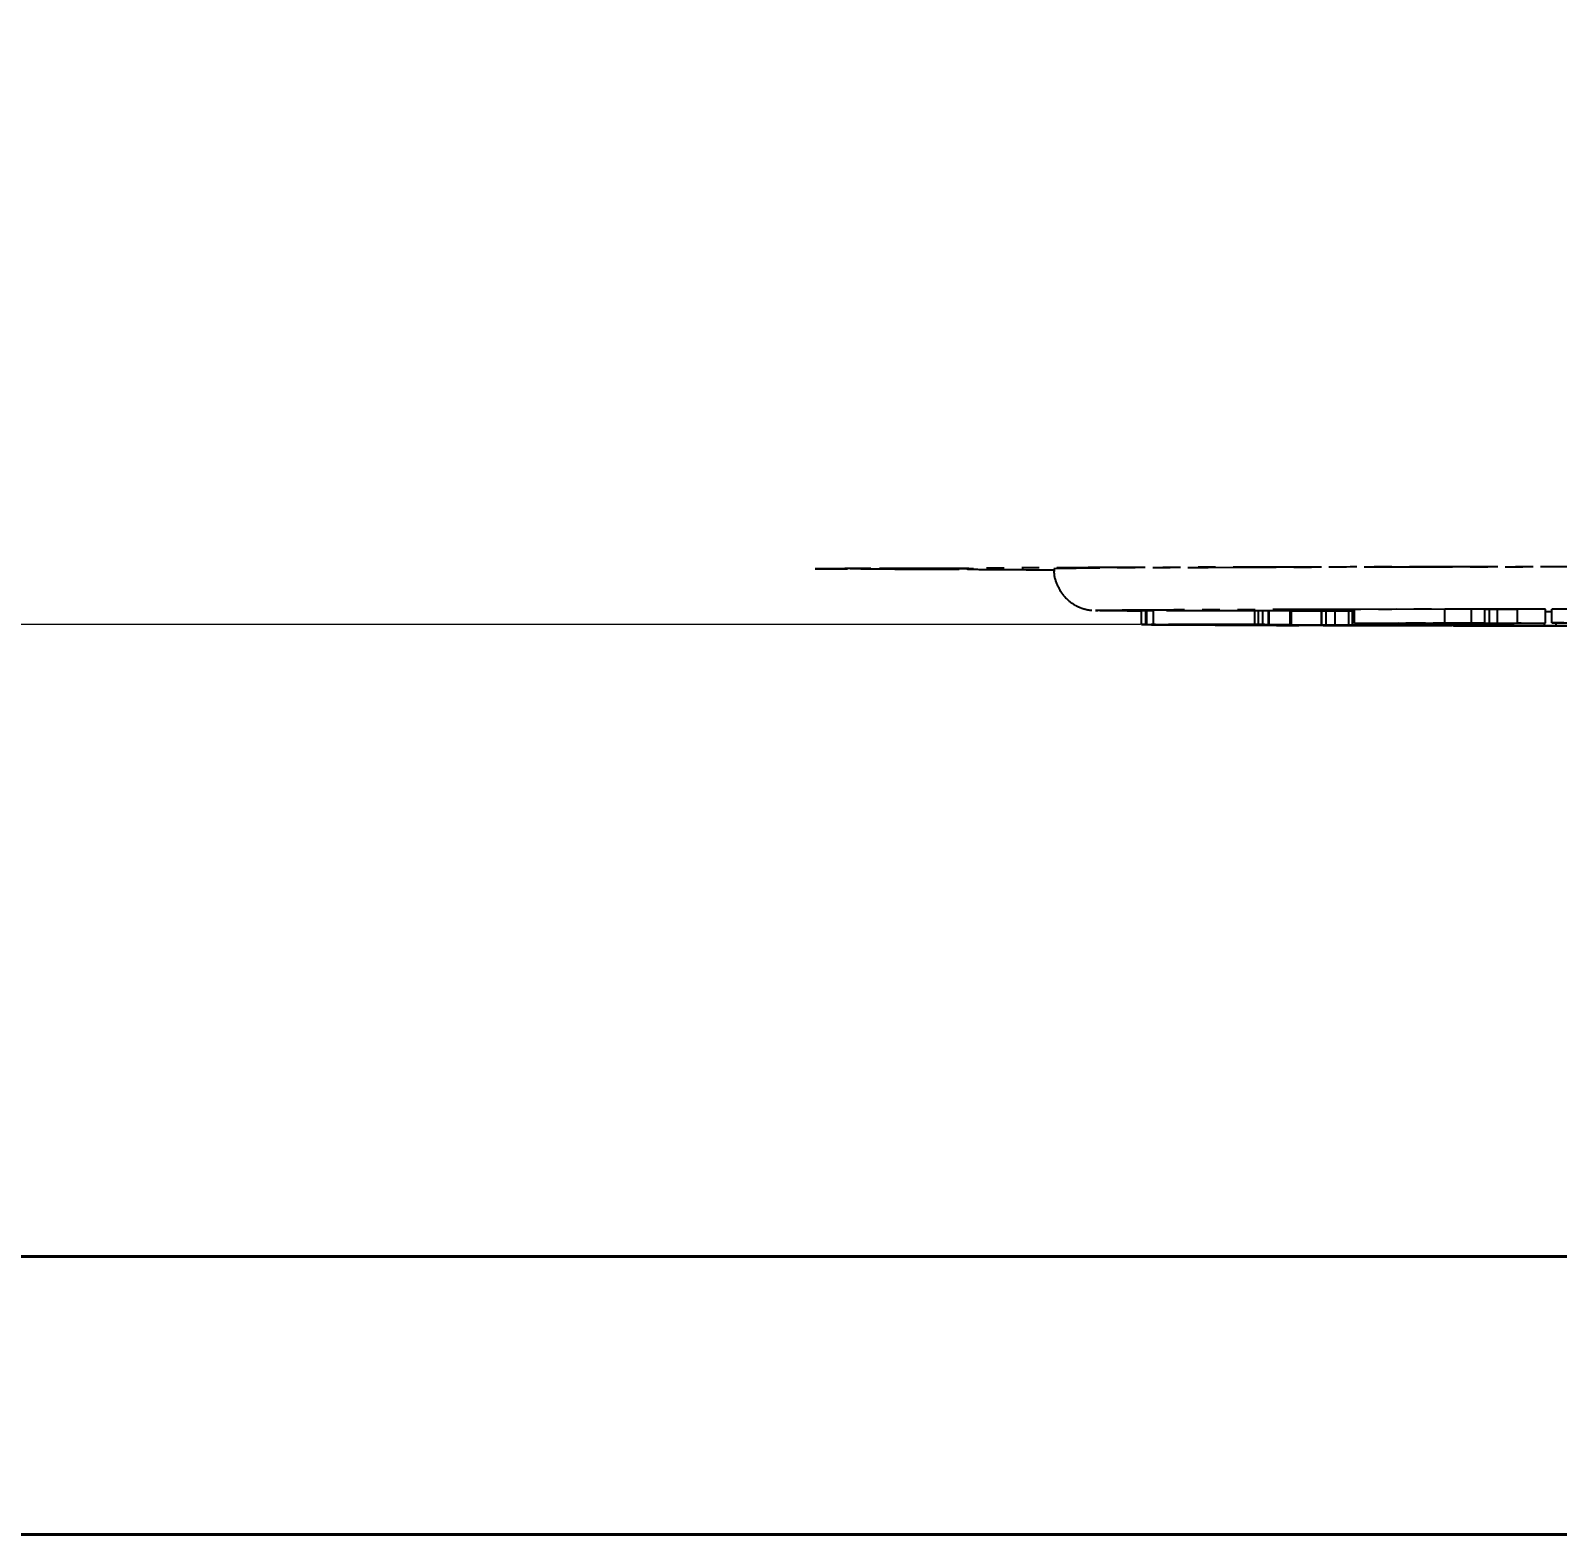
# Model space of a CAD drawing. Header units: millimetres. Extents: x 2379 to 4059, y 879 to 2067.
# Drawn here: x 2943.2 to 3053.2, y 879.1 to 987.4 of the extents above; entities that cross this region are included whole.
import ezdxf

# ---------------------------------------------------------------- set-up
doc = ezdxf.new("R2010")
doc.units = ezdxf.units.MM
doc.linetypes.add('PHANTOM', pattern=[12.7, 6.35, -1.27, 1.27, -1.27, 1.27, -1.27])
doc.layers.add('AM_5', color=3, linetype='Continuous', lineweight=25)
doc.layers.add('粗实线', color=7, linetype='Continuous', lineweight=40)
doc.styles.add('SLDTEXTSTYLE1', font='txt.shx', dxfattribs={"width": 0.7, "bigfont": 'gbcbig.shx'})
doc.dimstyles.new('SLDDIMSTYLE12$0', dxfattribs={"dimtxt": 12, "dimasz": 10, "dimexe": 0, "dimexo": 0.0625, "dimgap": 0.875, "dimtad": 1, "dimdec": 1, "dimlfac": 1.8, "dimrnd": 1e-09, "dimzin": 12, "dimdsep": 46, "dimtxsty": 'SLDTEXTSTYLE1', "dimcen": 0.09, "dimdle": 8.16, "dimclrd": 3, "dimclre": 3, "dimadec": 0, "dimazin": 3, "dimtfac": 1, "dimtdec": 1, "dimtofl": 0, "dimtmove": 0, "dimatfit": 3, "dimfxl": 0, "dimfrac": 2, "dimtolj": 1, "dimlwd": 5, "dimlwe": 5, "dimarcsym": 0})

# ---------------------------------------------------------------- blocks, each defined once
blk = doc.blocks.new('*D42')
at = {"layer": 'AM_5', "color": 3, "lineweight": 5, "transparency": 16777216}
blk.add_line((3024.05, 989.72), (2894.6, 989.72), dxfattribs=at)
at = {"layer": 'AM_5', "color": 3, "linetype": 'Continuous', "lineweight": 5, "transparency": 16777216}
for p, q in [((2894.6, 979.72), (2894.6, 954.64)), ((3023.16, 944.64), (2894.6, 944.64))]:
    blk.add_line(p, q, dxfattribs=at)
at = {"layer": 'AM_5', "color": 3, "transparency": 16777216}
for points in [[(2892.93, 979.72), (2896.27, 979.72), (2894.6, 989.72)], [(2892.93, 954.64), (2896.27, 954.64), (2894.6, 944.64)]]:
    blk.add_solid(points, dxfattribs=at)
at = {"layer": 'Defpoints', "color": 0, "transparency": 16777216}
for p in [(3024.12, 989.72), (2894.6, 944.64), (3023.22, 944.64)]:
    blk.add_point(p, dxfattribs=at)
at = {"layer": 'AM_5', "color": 0, "transparency": 16777216, "insert": (2887.73, 967.18), "char_height": 12, "attachment_point": 5, "rotation": 90, "style": 'SLDTEXTSTYLE1'}
blk.add_mtext('\\A1;45', dxfattribs=at)

msp = doc.modelspace()

# ---------------------------------------------------------------- linework, layer by layer
at = {"color": 7, "linetype": 'PHANTOM', "lineweight": 25}
for p, q in [((3019.916, 945.662), (3019.971, 945.664)), ((3023.527, 945.644), (3023.221, 945.644)), ((3023.221, 944.644), (3023.221, 945.644)), ((3023.591, 945.644), (3023.527, 945.644)), ((3023.527, 944.644), (3023.527, 945.644)), ((3023.591, 945.644), (3023.591, 944.644)), ((3031.381, 945.646), (3024.08, 945.643)), ((3024.08, 944.643), (3024.08, 945.643)), ((3031.381, 944.646), (3031.381, 945.646)), ((3031.959, 945.647), (3031.653, 945.647)), ((3031.653, 944.647), (3031.653, 945.647)), ((3032.369, 945.643), (3031.959, 945.647)), ((3031.959, 944.647), (3031.959, 945.647)), ((3032.425, 945.64), (3032.369, 945.643)), ((3032.369, 944.643), (3032.369, 945.643)), ((3032.428, 944.64), (3032.428, 945.64)), ((3033.93, 944.629), (3033.93, 945.629)), ((3034.032, 944.628), (3034.032, 945.628)), ((3036.197, 945.61), (3034.032, 945.608)), ((3036.197, 944.61), (3036.197, 945.61)), ((3036.49, 945.612), (3036.212, 945.612)), ((3036.212, 944.612), (3036.212, 945.612)), ((3037.175, 945.609), (3036.49, 945.612)), ((3036.49, 945.612), (3036.49, 944.612)), ((3037.175, 944.609), (3037.175, 945.609)), ((3038.152, 945.602), (3037.175, 945.601)), ((3038.429, 945.604), (3038.152, 945.604)), ((3038.152, 944.604), (3038.152, 945.604)), ((3038.574, 945.603), (3038.429, 945.604)), ((3038.429, 944.604), (3038.429, 945.604)), ((3045.065, 945.748), (3038.574, 945.728)), ((3038.574, 944.728), (3038.574, 945.728)), ((3038.574, 944.728), (3045.316, 944.749)), ((3046.996, 944.753), (3044.238, 944.744)), ((3046.996, 945.753), (3045.065, 945.752)), ((3045.065, 944.752), (3045.065, 945.752)), ((3045.065, 944.752), (3046.996, 944.753)), ((3045.316, 944.749), (3045.065, 944.752)), ((3046.264, 944.747), (3046.264, 944.75)), ((3046.264, 944.747), (3047.949, 944.748)), ((3046.996, 944.753), (3046.996, 945.753)), ((3047.949, 945.748), (3046.996, 945.747)), ((3047.949, 944.748), (3047.949, 945.748)), ((3048.869, 945.737), (3048.296, 945.738)), ((3048.296, 944.738), (3048.296, 945.738)), ((3050.297, 945.742), (3048.869, 945.737)), ((3048.869, 944.737), (3048.869, 945.737)), ((3052.323, 945.746), (3050.297, 945.746)), ((3050.297, 944.746), (3050.297, 945.746)), ((3052.323, 944.746), (3052.323, 945.746)), ((3054.358, 945.764), (3052.778, 945.762)), ((3052.778, 944.762), (3052.778, 945.762)), ((3052.778, 944.762), (3055.873, 944.766)), ((3053.638, 944.762), (3052.778, 944.762)), ((3053.086, 944.564), (3053.086, 944.762)), ((3023.612, 944.64), (3023.221, 944.644)), ((3023.221, 944.644), (3023.527, 944.644)), ((3023.527, 944.644), (3023.591, 944.644)), ((3023.902, 944.64), (3023.918, 944.64)), ((3024.08, 944.643), (3031.381, 944.646)), ((3031.528, 944.644), (3024.227, 944.641)), ((3025.074, 944.641), (3025.074, 944.625)), ((3028.526, 944.636), (3028.526, 944.643)), ((3029.483, 944.6), (3028.538, 944.604)), ((3028.538, 944.604), (3028.815, 944.604)), ((3028.815, 944.604), (3029.004, 944.603)), ((3029.761, 944.6), (3029.483, 944.6)), ((3029.572, 944.601), (3029.761, 944.6)), ((3029.585, 944.603), (3036.197, 944.61)), ((3035.969, 944.609), (3029.728, 944.602)), ((3029.761, 944.6), (3029.761, 944.602)), ((3030.926, 944.594), (3036.018, 944.609)), ((3030.926, 944.594), (3030.926, 944.603)), ((3031.069, 944.593), (3030.926, 944.594)), ((3038.327, 944.601), (3031.069, 944.593)), ((3031.709, 944.647), (3031.653, 944.647)), ((3031.653, 944.647), (3031.959, 944.647)), ((3031.959, 944.647), (3032.369, 944.643)), ((3032.369, 944.643), (3032.351, 944.64)), ((3037.175, 944.609), (3032.727, 944.596)), ((3032.727, 944.596), (3032.776, 944.596)), ((3032.776, 944.596), (3038.185, 944.602)), ((3032.776, 944.596), (3032.776, 944.596)), ((3032.927, 944.595), (3032.927, 944.588)), ((3033.271, 944.585), (3032.964, 944.587)), ((3035.54, 944.598), (3035.54, 944.596)), ((3036.018, 944.609), (3035.969, 944.609)), ((3036.355, 944.611), (3036.212, 944.612)), ((3036.212, 944.612), (3036.49, 944.612)), ((3036.315, 944.576), (3036.557, 944.577)), ((3038, 944.572), (3036.315, 944.576)), ((3036.49, 944.612), (3037.175, 944.609)), ((3036.557, 944.577), (3036.85, 944.576)), ((3037.465, 944.576), (3043.128, 944.585)), ((3037.952, 944.573), (3038.243, 944.572)), ((3043.608, 944.584), (3037.985, 944.574)), ((3038.243, 944.572), (3038, 944.572)), ((3038.341, 944.603), (3038.152, 944.604)), ((3038.152, 944.604), (3038.429, 944.604)), ((3038.177, 944.587), (3038.177, 944.601)), ((3038.185, 944.602), (3038.185, 944.604)), ((3038.243, 944.572), (3038.243, 944.575)), ((3038.429, 944.604), (3039.375, 944.6)), ((3039.442, 944.728), (3038.574, 944.728)), ((3039.098, 944.6), (3038.909, 944.601)), ((3039.375, 944.6), (3039.098, 944.6)), ((3039.375, 944.6), (3039.375, 944.728)), ((3041.715, 944.736), (3040.215, 944.732)), ((3040.38, 944.727), (3040.38, 944.732)), ((3040.38, 944.727), (3040.382, 944.728)), ((3040.382, 944.728), (3040.382, 944.732)), ((3040.724, 944.588), (3042.552, 944.59)), ((3040.878, 944.587), (3040.724, 944.588)), ((3040.94, 944.596), (3040.94, 944.727)), ((3041.32, 944.593), (3041.32, 944.727)), ((3046.346, 944.729), (3041.715, 944.736)), ((3043.685, 944.742), (3042.268, 944.738)), ((3042.268, 944.738), (3046.899, 944.731)), ((3042.552, 944.59), (3042.552, 944.727)), ((3042.552, 944.59), (3045.631, 944.582)), ((3043.267, 944.722), (3044.412, 944.723)), ((3048.316, 944.735), (3043.685, 944.742)), ((3043.801, 944.729), (3043.801, 944.733)), ((3044.353, 944.578), (3044.151, 944.579)), ((3044.238, 944.744), (3047.895, 944.739)), ((3045.631, 944.582), (3044.353, 944.578)), ((3044.362, 944.728), (3044.362, 944.732)), ((3044.412, 944.723), (3044.412, 944.732)), ((3044.412, 944.723), (3046.346, 944.729)), ((3052.323, 944.746), (3044.754, 944.723)), ((3045.631, 944.582), (3045.631, 944.726)), ((3045.645, 944.726), (3045.645, 944.558)), ((3046.899, 944.738), (3046.899, 944.731)), ((3046.899, 944.731), (3048.316, 944.735)), ((3047.126, 944.73), (3047.126, 944.565)), ((3048.296, 944.738), (3048.869, 944.737)), ((3048.869, 944.737), (3050.564, 944.742)), ((3051.33, 944.546), (3049.273, 944.549)), ((3049.273, 944.549), (3049.454, 944.549)), ((3049.454, 944.549), (3049.752, 944.549)), ((3050.076, 944.708), (3049.845, 944.708)), ((3050.076, 944.708), (3050.076, 944.739)), ((3050.564, 944.742), (3050.297, 944.746)), ((3050.297, 944.746), (3052.323, 944.746)), ((3050.378, 944.549), (3054.653, 944.562)), ((3053.037, 944.554), (3051.064, 944.548)), ((3051.211, 944.547), (3051.211, 944.548)), ((3051.211, 944.547), (3051.511, 944.546)), ((3051.511, 944.546), (3051.33, 944.546)), ((3051.511, 944.546), (3051.511, 944.549)), ((3052.25, 944.568), (3052.25, 944.746)), ((3054.364, 944.552), (3053.037, 944.554))]:
    msp.add_line(p, q, dxfattribs=at)
at = {"color": 7, "linetype": 'PHANTOM', "lineweight": 25, "flags": 128}
for points in [[(3011.116, 948.662), (3010.939, 948.659), (3010.419, 948.656), (3009.593, 948.654), (3008.516, 948.652), (3007.262, 948.651), (3005.916, 948.65), (3004.57, 948.651), (3003.316, 948.652), (3002.239, 948.654), (3001.413, 948.656), (3000.893, 948.659), (3000.716, 948.662), (3000.893, 948.664), (3001.413, 948.667), (3002.239, 948.669), (3003.316, 948.671), (3004.57, 948.672), (3005.916, 948.673), (3007.262, 948.672), (3008.516, 948.671), (3009.593, 948.669), (3010.419, 948.667), (3010.939, 948.664), (3011.116, 948.662)], [(3003.736, 948.649), (3003.667, 948.668), (3003.661, 948.672)], [(3010.691, 948.631), (3010.499, 948.65), (3010.43, 948.667)], [(3159.916, 948.662), (3159.872, 948.667), (3159.516, 948.678), (3158.805, 948.688), (3157.744, 948.699), (3156.338, 948.709), (3154.594, 948.719), (3152.519, 948.729), (3150.126, 948.739), (3147.424, 948.748), (3144.429, 948.757), (3141.155, 948.765), (3137.618, 948.772), (3133.836, 948.78), (3129.828, 948.786), (3125.613, 948.792), (3121.213, 948.797), (3116.65, 948.802), (3111.946, 948.806), (3107.125, 948.809), (3102.21, 948.812), (3097.227, 948.813), (3092.2, 948.814), (3087.154, 948.814), (3082.115, 948.814), (3077.106, 948.812), (3072.155, 948.81), (3067.284, 948.808), (3062.518, 948.804), (3057.882, 948.8), (3053.397, 948.795), (3049.087, 948.789), (3044.973, 948.783), (3041.076, 948.776), (3037.414, 948.769), (3034.006, 948.761), (3030.87, 948.752), (3028.02, 948.743), (3025.471, 948.734), (3023.235, 948.724), (3021.325, 948.714), (3019.748, 948.704), (3018.514, 948.694), (3017.628, 948.683), (3017.094, 948.672), (3016.916, 948.662), (3016.916, 948.662)]]:
    msp.add_lwpolyline(points, dxfattribs=at)
at = {"color": 7, "linetype": 'PHANTOM', "lineweight": 25}
for points, knots in [([(3003.736, 948.674), (3003.182, 948.673), (3002.049, 948.672), (3000.739, 948.669), (2999.902, 948.666), (2999.625, 948.662), (2999.902, 948.658), (3000.739, 948.654), (3002.049, 948.651), (3003.182, 948.65), (3003.736, 948.649)], [0, 0, 0, 0, 0.122089, 0.25, 0.377911, 0.5, 0.622089, 0.75, 0.877911, 1, 1, 1, 1]), ([(3010.691, 948.692), (3010.457, 948.69), (3009.982, 948.686), (3008.397, 948.681), (3006.305, 948.676), (3004.583, 948.675), (3003.736, 948.674)], [0, 0, 0, 0, 0.2457963, 0.5, 0.7542037, 1, 1, 1, 1]), ([(3003.736, 948.649), (3004.583, 948.648), (3006.305, 948.647), (3008.397, 948.642), (3009.982, 948.637), (3010.457, 948.633), (3010.691, 948.631)], [0, 0, 0, 0, 0.2457963, 0.5, 0.7542037, 1, 1, 1, 1]), ([(3074.282, 948.828), (3071.786, 948.827), (3066.749, 948.824), (3059.372, 948.819), (3052.13, 948.812), (3045.151, 948.803), (3038.548, 948.793), (3032.454, 948.781), (3026.962, 948.768), (3022.15, 948.754), (3018.088, 948.739), (3014.818, 948.724), (3012.279, 948.708), (3011.217, 948.697), (3010.691, 948.692)], [0, 0, 0, 0, 0.0799588, 0.1613715, 0.2441424, 0.3288926, 0.4142166, 0.5, 0.5857784, 0.6711024, 0.7558576, 0.8386237, 0.9200388, 1, 1, 1, 1]), ([(3010.691, 948.631), (3011.223, 948.626), (3012.296, 948.615), (3014.431, 948.601), (3016.235, 948.593), (3016.93, 948.59)], [0, 0, 0, 0, 0.3763945, 0.7596333, 1, 1, 1, 1]), ([(3016.937, 948.659), (3016.931, 948.607), (3016.882, 948.233), (3017.097, 947.531), (3017.585, 946.683), (3018.241, 946.133), (3018.828, 945.851), (3019.239, 945.732), (3019.524, 945.684), (3019.594, 945.678), (3019.636, 945.674)], [0, 0, 0, 0, 0.0306613, 0.2215242, 0.4125627, 0.6042625, 0.714262, 0.802035, 0.8827548, 1, 1, 1, 1]), ([(3023.221, 945.617), (3023.002, 945.618), (3022.047, 945.624), (3021.017, 945.635), (3020.074, 945.648), (3019.969, 945.657), (3019.916, 945.662)], [0, 0, 0, 0, 0.0935487, 0.4075636, 0.7037755, 1, 1, 1, 1]), ([(3019.971, 945.664), (3020.018, 945.668), (3020.125, 945.676), (3020.995, 945.689), (3022.476, 945.702), (3024.651, 945.716), (3027.481, 945.729), (3030.995, 945.742), (3035.149, 945.754), (3039.893, 945.765), (3045.154, 945.775), (3050.846, 945.784), (3056.869, 945.792), (3063.092, 945.798), (3069.457, 945.803), (3075.81, 945.806), (3082.149, 945.808), (3088.416, 945.808), (3094.683, 945.808), (3101.022, 945.806), (3107.375, 945.803), (3113.74, 945.798), (3119.963, 945.792), (3125.986, 945.784), (3131.678, 945.775), (3136.939, 945.765), (3141.683, 945.754), (3145.837, 945.742), (3149.351, 945.729), (3152.181, 945.716), (3154.357, 945.702), (3155.838, 945.689), (3156.709, 945.676), (3156.816, 945.668), (3156.864, 945.664)], [0, 0, 0, 0, 0.0238278, 0.0532733, 0.0844848, 0.1156987, 0.1479575, 0.1807255, 0.2138422, 0.247136, 0.2804297, 0.3135464, 0.3463145, 0.3785732, 0.4097847, 0.4409986, 0.4704422, 0.4998883, 0.529332, 0.5587781, 0.5899896, 0.6212035, 0.6534622, 0.6862303, 0.719347, 0.7526407, 0.7859345, 0.8190512, 0.8518192, 0.884078, 0.9152894, 0.9465034, 0.9759476, 1, 1, 1, 1]), ([(3024.08, 945.643), (3024.012, 945.643), (3023.911, 945.643), (3023.782, 945.643), (3023.699, 945.643), (3023.628, 945.643), (3023.605, 945.643), (3023.591, 945.644)], [0, 0, 0, 0, 0.282258, 0.4158856, 0.5503053, 0.7165567, 1, 1, 1, 1]), ([(3031.71, 945.646), (3031.711, 945.646), (3031.716, 945.646), (3031.67, 945.646), (3031.579, 945.646), (3031.474, 945.646), (3031.402, 945.646), (3031.381, 945.646)], [0, 0, 0, 0, 0.1326945, 0.3449021, 0.557282, 0.8755225, 1, 1, 1, 1]), ([(3033.93, 945.629), (3033.799, 945.63), (3033.556, 945.631), (3032.954, 945.632), (3032.554, 945.633), (3032.428, 945.633)], [0, 0, 0, 0, 0.4404149, 0.8228014, 1, 1, 1, 1]), ([(3034.012, 945.628), (3034.007, 945.628), (3034.001, 945.629), (3033.94, 945.629), (3033.93, 945.629)], [0, 0, 0, 0, 0.83071948, 1, 1, 1, 1]), ([(3047.895, 944.739), (3047.702, 944.74), (3047.398, 944.742), (3046.877, 944.745), (3046.469, 944.746), (3046.264, 944.747)], [0, 0, 0, 0, 0.4622699, 0.7292654, 1, 1, 1, 1]), ([(3047.949, 944.748), (3047.893, 944.747), (3047.803, 944.746), (3047.856, 944.745), (3047.906, 944.744), (3047.931, 944.743)], [0, 0, 0, 0, 0.4510454, 0.7247717, 1, 1, 1, 1]), ([(3048.296, 945.738), (3048.261, 945.739), (3048.199, 945.74), (3048.074, 945.742), (3047.989, 945.743), (3047.949, 945.743)], [0, 0, 0, 0, 0.4081821, 0.7252723, 1, 1, 1, 1]), ([(3052.778, 945.567), (3052.763, 945.567), (3052.666, 945.568), (3052.44, 945.568), (3052.25, 945.568)], [0, 0, 0, 0, 0.1566684, 1, 1, 1, 1]), ([(3023.591, 944.644), (3023.609, 944.643), (3023.635, 944.643), (3023.73, 944.643), (3023.825, 944.643), (3023.945, 944.643), (3024.034, 944.643), (3024.08, 944.643)], [0, 0, 0, 0, 0.35696, 0.5062957, 0.6288316, 0.8071132, 1, 1, 1, 1]), ([(3028.802, 944.634), (3028.134, 944.633), (3027.072, 944.633), (3025.679, 944.634), (3024.744, 944.635), (3024.033, 944.636), (3023.734, 944.638), (3023.631, 944.639), (3023.612, 944.64)], [0, 0, 0, 0, 0.2981143, 0.4743939, 0.6200678, 0.7658819, 0.9565068, 1, 1, 1, 1]), ([(3024.227, 944.641), (3024.176, 944.641), (3024.088, 944.641), (3023.987, 944.641), (3023.924, 944.64), (3023.915, 944.64), (3023.911, 944.64)], [0, 0, 0, 0, 0.2902017, 0.5038203, 0.7630344, 1, 1, 1, 1]), ([(3023.918, 944.64), (3024.012, 944.639), (3024.192, 944.638), (3024.869, 944.636), (3025.885, 944.635), (3027.153, 944.635), (3028.088, 944.635), (3028.526, 944.636)], [0, 0, 0, 0, 0.17959529, 0.3437589, 0.49582708, 0.76369658, 1, 1, 1, 1]), ([(3025.105, 944.625), (3025.097, 944.625), (3025.056, 944.626), (3025.349, 944.628), (3026.033, 944.63), (3027.251, 944.631), (3028.248, 944.632), (3028.74, 944.633)], [0, 0, 0, 0, 0.036608, 0.1839358, 0.4087722, 0.7086648, 1, 1, 1, 1]), ([(3030.402, 944.621), (3029.747, 944.62), (3028.634, 944.62), (3027.133, 944.62), (3026.146, 944.621), (3025.471, 944.622), (3025.269, 944.623), (3025.165, 944.624)], [0, 0, 0, 0, 0.3332849, 0.5666872, 0.7350111, 0.8630417, 1, 1, 1, 1]), ([(3025.465, 944.624), (3025.435, 944.624), (3025.375, 944.625), (3025.566, 944.626), (3026.025, 944.628), (3027.171, 944.629), (3028.274, 944.63), (3029.023, 944.631)], [0, 0, 0, 0, 0.0984386, 0.1929593, 0.3270867, 0.5428796, 1, 1, 1, 1]), ([(3030.119, 944.623), (3029.474, 944.622), (3028.483, 944.622), (3027.195, 944.621), (3026.414, 944.622), (3025.881, 944.622), (3025.587, 944.623), (3025.497, 944.624), (3025.465, 944.624)], [0, 0, 0, 0, 0.386905, 0.5938453, 0.741486, 0.8425466, 0.9443486, 1, 1, 1, 1]), ([(3028.526, 944.636), (3029.186, 944.636), (3030.14, 944.636), (3031.226, 944.638), (3031.81, 944.639), (3031.974, 944.64), (3032.057, 944.64)], [0, 0, 0, 0, 0.4523033, 0.6539929, 0.8266681, 1, 1, 1, 1]), ([(3028.74, 944.633), (3029.397, 944.633), (3030.516, 944.633), (3031.996, 944.633), (3032.967, 944.632), (3033.622, 944.631), (3033.824, 944.63), (3033.93, 944.629)], [0, 0, 0, 0, 0.335879, 0.5723444, 0.7315693, 0.8590321, 1, 1, 1, 1]), ([(3032.342, 944.639), (3032.226, 944.638), (3031.994, 944.637), (3031.161, 944.635), (3030.05, 944.634), (3029.198, 944.634), (3028.802, 944.634)], [0, 0, 0, 0, 0.2213059, 0.4429514, 0.7404833, 1, 1, 1, 1]), ([(3029.004, 944.603), (3029.045, 944.603), (3029.104, 944.603), (3029.23, 944.603), (3029.345, 944.603), (3029.468, 944.603), (3029.546, 944.603), (3029.585, 944.603)], [0, 0, 0, 0, 0.34609986, 0.49346661, 0.64269303, 0.8205684, 1, 1, 1, 1]), ([(3029.023, 944.631), (3029.672, 944.631), (3030.667, 944.631), (3031.957, 944.632), (3032.721, 944.631), (3033.228, 944.63), (3033.479, 944.63), (3033.556, 944.629), (3033.579, 944.629)], [0, 0, 0, 0, 0.3973458, 0.609831, 0.7595167, 0.8585918, 0.95839, 1, 1, 1, 1]), ([(3029.728, 944.602), (3029.682, 944.602), (3029.603, 944.602), (3029.526, 944.602), (3029.493, 944.601), (3029.506, 944.601), (3029.55, 944.601), (3029.572, 944.601)], [0, 0, 0, 0, 0.227355, 0.3882091, 0.5496794, 0.7768914, 1, 1, 1, 1]), ([(3033.579, 944.629), (3033.615, 944.629), (3033.683, 944.628), (3033.579, 944.627), (3033.282, 944.626), (3032.314, 944.624), (3031.161, 944.623), (3030.247, 944.623), (3030.119, 944.623)], [0, 0, 0, 0, 0.0990131, 0.188639, 0.2779776, 0.4352627, 0.9208036, 1, 1, 1, 1]), ([(3033.93, 944.629), (3033.986, 944.629), (3034.098, 944.628), (3033.819, 944.626), (3033.058, 944.623), (3031.88, 944.622), (3030.86, 944.621), (3030.402, 944.621)], [0, 0, 0, 0, 0.1426699, 0.2869001, 0.4591985, 0.7575481, 1, 1, 1, 1]), ([(3031.381, 944.646), (3031.453, 944.646), (3031.558, 944.646), (3031.663, 944.646), (3031.715, 944.646), (3031.729, 944.646), (3031.716, 944.647), (3031.709, 944.647)], [0, 0, 0, 0, 0.3039299, 0.4394116, 0.5752405, 0.7665382, 1, 1, 1, 1]), ([(3032.063, 944.642), (3032.045, 944.643), (3032.007, 944.643), (3031.913, 944.643), (3031.794, 944.644), (3031.699, 944.644), (3031.608, 944.644), (3031.551, 944.644), (3031.528, 944.644)], [0, 0, 0, 0, 0.2921955, 0.5874478, 0.7122589, 0.8180509, 0.9240716, 1, 1, 1, 1]), ([(3032.082, 944.641), (3032.091, 944.641), (3032.111, 944.642), (3032.079, 944.642), (3032.063, 944.642)], [0, 0, 0, 0, 0.5083024, 1, 1, 1, 1]), ([(3032.959, 944.588), (3032.953, 944.588), (3032.929, 944.589), (3033.335, 944.591), (3034.208, 944.594), (3035.087, 944.595), (3035.54, 944.596)], [0, 0, 0, 0, 0.0756121, 0.3237082, 0.6513924, 1, 1, 1, 1]), ([(3038.715, 944.585), (3038.132, 944.584), (3037.14, 944.583), (3035.656, 944.583), (3034.584, 944.583), (3033.775, 944.584), (3033.441, 944.585), (3033.271, 944.585)], [0, 0, 0, 0, 0.3335281, 0.5675456, 0.7357986, 0.8649124, 1, 1, 1, 1]), ([(3033.533, 944.585), (3033.457, 944.586), (3033.309, 944.586), (3033.333, 944.588), (3033.605, 944.589), (3034.476, 944.592), (3035.432, 944.593), (3036.077, 944.594)], [0, 0, 0, 0, 0.0986508, 0.1910466, 0.3285976, 0.5470935, 1, 1, 1, 1]), ([(3038.177, 944.587), (3037.607, 944.586), (3036.733, 944.585), (3035.527, 944.584), (3034.731, 944.584), (3034.133, 944.584), (3033.747, 944.585), (3033.588, 944.585), (3033.533, 944.585)], [0, 0, 0, 0, 0.3869557, 0.5937935, 0.7403385, 0.8420988, 0.9447777, 1, 1, 1, 1]), ([(3035.54, 944.596), (3036.126, 944.596), (3037.126, 944.598), (3038.595, 944.598), (3039.642, 944.598), (3040.431, 944.597), (3040.765, 944.596), (3040.94, 944.596)], [0, 0, 0, 0, 0.3363681, 0.5746453, 0.7319443, 0.859761, 1, 1, 1, 1]), ([(3036.077, 944.594), (3036.651, 944.595), (3037.526, 944.596), (3038.757, 944.597), (3039.545, 944.597), (3040.126, 944.596), (3040.46, 944.596), (3040.595, 944.595), (3040.633, 944.595)], [0, 0, 0, 0, 0.3975275, 0.6073912, 0.7599955, 0.8599042, 0.9604568, 1, 1, 1, 1]), ([(3036.197, 944.61), (3036.247, 944.61), (3036.328, 944.61), (3036.411, 944.61), (3036.444, 944.611), (3036.435, 944.611), (3036.388, 944.611), (3036.355, 944.611)], [0, 0, 0, 0, 0.23930686, 0.38834084, 0.53823163, 0.67764919, 1, 1, 1, 1]), ([(3036.85, 944.576), (3036.908, 944.576), (3036.99, 944.575), (3037.141, 944.575), (3037.265, 944.575), (3037.376, 944.575), (3037.44, 944.576), (3037.465, 944.576)], [0, 0, 0, 0, 0.362826, 0.512382, 0.662913, 0.871019, 1, 1, 1, 1]), ([(3037.985, 944.574), (3037.939, 944.574), (3037.865, 944.574), (3037.822, 944.574), (3037.826, 944.574), (3037.827, 944.574)], [0, 0, 0, 0, 0.5350751, 0.8609307, 1, 1, 1, 1]), ([(3037.828, 944.573), (3037.843, 944.573), (3037.87, 944.573), (3037.928, 944.573), (3037.952, 944.573)], [0, 0, 0, 0, 0.5755033, 1, 1, 1, 1]), ([(3040.633, 944.595), (3040.714, 944.595), (3040.868, 944.594), (3040.902, 944.593), (3040.757, 944.592), (3040.043, 944.59), (3039.074, 944.588), (3038.275, 944.587), (3038.177, 944.587)], [0, 0, 0, 0, 0.0991858, 0.1896046, 0.2798456, 0.4340138, 0.9308289, 1, 1, 1, 1]), ([(3038.185, 944.602), (3038.235, 944.602), (3038.316, 944.602), (3038.399, 944.602), (3038.432, 944.602), (3038.423, 944.603), (3038.375, 944.603), (3038.341, 944.603)], [0, 0, 0, 0, 0.2390785, 0.388006, 0.537788, 0.6770745, 1, 1, 1, 1]), ([(3038.909, 944.601), (3038.875, 944.601), (3038.816, 944.601), (3038.687, 944.601), (3038.568, 944.601), (3038.444, 944.601), (3038.368, 944.601), (3038.327, 944.601)], [0, 0, 0, 0, 0.2824456, 0.4888331, 0.6493785, 0.8108685, 1, 1, 1, 1]), ([(3041.282, 944.592), (3041.181, 944.591), (3040.906, 944.59), (3039.977, 944.587), (3039.107, 944.586), (3038.715, 944.585)], [0, 0, 0, 0, 0.2427882, 0.6583311, 1, 1, 1, 1]), ([(3040.215, 944.732), (3040.124, 944.731), (3039.942, 944.731), (3039.668, 944.73), (3039.525, 944.729), (3039.442, 944.728)], [0, 0, 0, 0, 0.2971536, 0.5945312, 1, 1, 1, 1]), ([(3043.629, 944.727), (3043.333, 944.727), (3042.741, 944.727), (3041.647, 944.727), (3040.861, 944.727), (3040.38, 944.727)], [0, 0, 0, 0, 0.2800426, 0.5593015, 1, 1, 1, 1]), ([(3040.382, 944.728), (3040.692, 944.728), (3041.312, 944.729), (3042.169, 944.729), (3042.852, 944.73), (3043.369, 944.73), (3043.652, 944.73), (3043.783, 944.729), (3043.801, 944.729)], [0, 0, 0, 0, 0.27787332, 0.55583103, 0.75716214, 0.87074066, 0.98261798, 1, 1, 1, 1]), ([(3043.242, 944.587), (3043.103, 944.587), (3042.896, 944.588), (3042.539, 944.588), (3042.046, 944.588), (3041.498, 944.588), (3041.05, 944.588), (3040.878, 944.587)], [0, 0, 0, 0, 0.2407928, 0.3597767, 0.4617112, 0.7944126, 1, 1, 1, 1]), ([(3040.94, 944.596), (3041.086, 944.595), (3041.307, 944.594), (3041.285, 944.593), (3041.277, 944.593)], [0, 0, 0, 0, 0.6594869, 1, 1, 1, 1]), ([(3043.128, 944.585), (3043.167, 944.585), (3043.269, 944.586), (3043.378, 944.586), (3043.444, 944.586), (3043.458, 944.586), (3043.461, 944.586), (3043.443, 944.586), (3043.368, 944.586), (3043.292, 944.587), (3043.242, 944.587)], [0, 0, 0, 0, 0.1667091, 0.4386095, 0.4873232, 0.5172064, 0.5418023, 0.5788161, 0.7230841, 1, 1, 1, 1]), ([(3049.845, 944.708), (3049.589, 944.709), (3048.969, 944.712), (3046.71, 944.717), (3044.589, 944.72), (3043.267, 944.722)], [0, 0, 0, 0, 0.2094523, 0.5068834, 1, 1, 1, 1]), ([(3044.44, 944.584), (3044.411, 944.584), (3044.325, 944.584), (3044.207, 944.584), (3044.106, 944.584), (3044.051, 944.584), (3044.021, 944.584), (3043.945, 944.584), (3043.805, 944.584), (3043.683, 944.584), (3043.608, 944.584)], [0, 0, 0, 0, 0.124093, 0.3723511, 0.4968376, 0.5175406, 0.5384847, 0.5749387, 0.740211, 1, 1, 1, 1]), ([(3044.438, 944.727), (3044.42, 944.727), (3044.384, 944.726), (3044.259, 944.726), (3044.08, 944.726), (3043.853, 944.727), (3043.704, 944.727), (3043.629, 944.727)], [0, 0, 0, 0, 0.0876057, 0.1756397, 0.4450626, 0.7212942, 1, 1, 1, 1]), ([(3043.801, 944.729), (3043.951, 944.729), (3044.205, 944.729), (3044.366, 944.728), (3044.438, 944.727), (3044.474, 944.727), (3044.449, 944.727), (3044.438, 944.727)], [0, 0, 0, 0, 0.40769923, 0.69008284, 0.8437541, 0.93416118, 1, 1, 1, 1]), ([(3044.151, 944.579), (3044.335, 944.579), (3044.593, 944.58), (3044.763, 944.581), (3044.812, 944.582)], [0, 0, 0, 0, 0.7107569, 1, 1, 1, 1]), ([(3044.82, 944.582), (3044.823, 944.582), (3044.837, 944.582), (3044.715, 944.583), (3044.548, 944.583), (3044.44, 944.584)], [0, 0, 0, 0, 0.0963114, 0.4120788, 1, 1, 1, 1]), ([(3044.754, 944.723), (3045.305, 944.722), (3046.323, 944.721), (3047.692, 944.718), (3049.112, 944.715), (3049.801, 944.711), (3050.037, 944.708), (3050.076, 944.708)], [0, 0, 0, 0, 0.2213716, 0.4092764, 0.5964037, 0.9332213, 1, 1, 1, 1]), ([(3045.69, 944.558), (3045.686, 944.558), (3045.668, 944.56), (3046.171, 944.562), (3046.802, 944.564), (3047.126, 944.565)], [0, 0, 0, 0, 0.1565607, 0.5683077, 1, 1, 1, 1]), ([(3046.444, 944.553), (3046.248, 944.554), (3045.864, 944.555), (3045.742, 944.556), (3045.682, 944.556)], [0, 0, 0, 0, 0.508513, 1, 1, 1, 1]), ([(3046.642, 944.554), (3046.523, 944.554), (3046.293, 944.555), (3046.143, 944.556), (3046.192, 944.558), (3046.706, 944.56), (3047.414, 944.562), (3047.884, 944.564)], [0, 0, 0, 0, 0.0990027, 0.1927602, 0.3351777, 0.5578285, 1, 1, 1, 1]), ([(3051.602, 944.557), (3051.147, 944.556), (3050.379, 944.554), (3049.05, 944.553), (3047.997, 944.552), (3047.111, 944.552), (3046.67, 944.553), (3046.444, 944.553)], [0, 0, 0, 0, 0.3352742, 0.5658073, 0.7362761, 0.8649063, 1, 1, 1, 1]), ([(3050.843, 944.558), (3050.404, 944.557), (3049.733, 944.556), (3048.718, 944.554), (3047.977, 944.553), (3047.392, 944.553), (3046.955, 944.553), (3046.738, 944.554), (3046.642, 944.554)], [0, 0, 0, 0, 0.3887842, 0.5945065, 0.7427242, 0.8445202, 0.9311095, 1, 1, 1, 1]), ([(3047.126, 944.565), (3047.583, 944.566), (3048.361, 944.568), (3049.679, 944.569), (3050.706, 944.57), (3051.569, 944.569), (3052.016, 944.569), (3052.25, 944.568)], [0, 0, 0, 0, 0.3378841, 0.5736033, 0.7305663, 0.8590603, 1, 1, 1, 1]), ([(3047.884, 944.564), (3048.328, 944.565), (3048.998, 944.566), (3050.049, 944.568), (3050.777, 944.568), (3051.373, 944.568), (3051.769, 944.568), (3051.96, 944.568), (3052.018, 944.568)], [0, 0, 0, 0, 0.3994903, 0.6045786, 0.7583706, 0.8568666, 0.9559842, 1, 1, 1, 1]), ([(3047.931, 944.743), (3047.99, 944.743), (3048.094, 944.741), (3048.217, 944.74), (3048.27, 944.739), (3048.296, 944.738)], [0, 0, 0, 0, 0.3914898, 0.6955835, 1, 1, 1, 1]), ([(3049.752, 944.549), (3049.824, 944.549), (3049.923, 944.549), (3050.072, 944.549), (3050.18, 944.549), (3050.29, 944.549), (3050.348, 944.549), (3050.378, 944.549)], [0, 0, 0, 0, 0.34512149, 0.47825, 0.61254326, 0.79238594, 1, 1, 1, 1]), ([(3052.018, 944.568), (3052.14, 944.568), (3052.371, 944.567), (3052.548, 944.566), (3052.574, 944.565), (3052.226, 944.562), (3051.537, 944.56), (3050.936, 944.559), (3050.843, 944.558)], [0, 0, 0, 0, 0.099608, 0.1892079, 0.278687, 0.4316245, 0.9123197, 1, 1, 1, 1]), ([(3051.064, 944.548), (3051.036, 944.548), (3050.988, 944.548), (3050.97, 944.547), (3051.01, 944.547), (3051.091, 944.547), (3051.175, 944.547), (3051.211, 944.547)], [0, 0, 0, 0, 0.23926532, 0.39807178, 0.55835728, 0.8110269, 1, 1, 1, 1]), ([(3053.029, 944.563), (3052.869, 944.562), (3052.575, 944.56), (3051.908, 944.558), (3051.602, 944.557)], [0, 0, 0, 0, 0.54152869, 1, 1, 1, 1]), ([(3052.25, 944.568), (3052.449, 944.568), (3052.849, 944.567), (3053.102, 944.566), (3053.061, 944.565), (3053.046, 944.564)], [0, 0, 0, 0, 0.3812999, 0.7662938, 1, 1, 1, 1])]:
    msp.add_open_spline(points, degree=3, knots=knots, dxfattribs=at)
at = {"layer": '粗实线'}
for p, q in [((2478.984, 899.144), (4038.984, 899.144)), ((2378.984, 879.144), (4058.984, 879.144))]:
    msp.add_line(p, q, dxfattribs=at)

# ---------------------------------------------------------------- dimensions: what is measured, and where the dimension line sits
at = {"layer": 'AM_5'}
dim = msp.add_linear_dim(base=(2894.601, 944.644), p1=(3024.116, 989.717), p2=(3023.221, 944.644), angle=90, text='45', dimstyle='SLDDIMSTYLE12$0', override={"dimlfac": 1, "dimpost": ''}, dxfattribs=at)
dim.commit()
dim.dimension.update_dxf_attribs({"geometry": '*D42', "text_midpoint": (2887.726, 967.18)})

doc.saveas('drawing.dxf')
